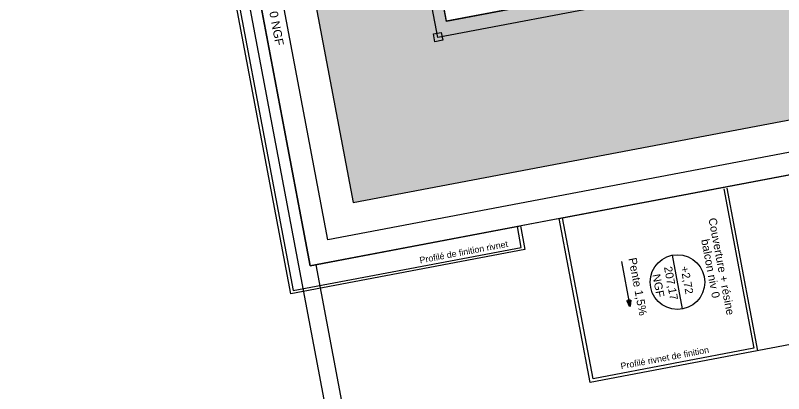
# Model space of a CAD drawing. Header units: centimetres. Extents: x 187368 to 251255, y -383447 to -322514.
# Drawn here: x 214397 to 224065, y -360285 to -355529 of the extents above; entities that cross this region are included whole.
import ezdxf

# ---------------------------------------------------------------- set-up
doc = ezdxf.new("R2010")
doc.units = ezdxf.units.CM
doc.layers.get('0').update_dxf_attribs({"color": 252})
doc.layers.add('3-BAT C-Niveau 2', color=252, linetype='Continuous')
doc.layers.add('prlm-ZEROPLOT', color=254, linetype='Continuous', plot=False)
doc.styles.add('Arial', font='arial.ttf', dxfattribs={"height": 100})
doc.styles.add('Geneva', font='arial.ttf')
doc.styles.add('Helvetica', font='arial.ttf')

# ---------------------------------------------------------------- blocks, each defined once
blk = doc.blocks.new('Groupe-8-1')
at = {"linetype": 'Continuous'}
for p, q in [((15445.33, -49218.09), (14986.57, -46795.63)), ((15124.66, -47411.97), (15469.87, -49234.82))]:
    blk.add_line(p, q, dxfattribs=at)
blk = doc.blocks.new('Groupe-129-1')
at = {"linetype": 'Continuous'}
for p, q in [((14657.47, -47429.53), (14732.49, -47825.67)), ((14672.2, -47426.74), (14747.23, -47822.88)), ((14686.94, -47423.95), (14761.96, -47820.09)), ((14613.25, -47437.9), (14688.27, -47834.05)), ((14627.99, -47435.11), (14703.01, -47831.26)), ((14642.73, -47432.32), (14717.75, -47828.47)), ((14554.3, -47449.07), (14629.32, -47845.21)), ((14569.04, -47446.28), (14644.06, -47842.42)), ((14583.78, -47443.49), (14658.8, -47839.63)), ((14598.51, -47440.69), (14673.54, -47836.84)), ((14510.09, -47457.44), (14585.11, -47853.59)), ((14524.82, -47454.65), (14599.84, -47850.79)), ((14539.56, -47451.86), (14614.58, -47848))]:
    blk.add_line(p, q, dxfattribs=at)
at = {"linetype": 'Continuous', "lineweight": 18, "flags": 128}
for points in [[(14701.68, -47421.16), (14778.16, -47824.98), (14571.82, -47864.05), (14495.35, -47460.23)], [(14701.68, -47421.16), (14778.19, -47825.16), (14770.33, -47826.65), (14693.82, -47422.65)], [(14776.67, -47817.31), (14778.16, -47825.17), (14576.17, -47863.42), (14574.68, -47855.56)]]:
    blk.add_lwpolyline(points, close=True, dxfattribs=at)
blk = doc.blocks.new('Groupe-189-1')
at = {"linetype": 'Continuous'}
blk.add_line((15509.3, -47407.93), (15519.9, -47463.94), dxfattribs=at)
at = {"linetype": 'Continuous', "lineweight": 100, "flags": 128}
blk.add_lwpolyline([(15520.54, -47456.71), (15519.9, -47463.94), (15516.84, -47457.36)], close=True, dxfattribs=at)
at = {"insert": (15534.95, -47438.53), "char_height": 10.217, "attachment_point": 2, "rotation": 280.72359, "line_spacing_factor": 0.834288, "style": 'Helvetica'}
blk.add_mtext('Pente 1,5%', dxfattribs=at)
blk = doc.blocks.new('Groupe-190-1')
at = {"linetype": 'Continuous'}
blk.add_line((15586.14, -47467.63), (15573.35, -47400.1), dxfattribs=at)
blk.add_circle((15579.74, -47433.86), 34.37, dxfattribs=at)
at = {"insert": (15576.62, -47434.34), "char_height": 10.069, "width": 91.6838, "attachment_point": 2, "rotation": 280.72359, "line_spacing_factor": 0.962448, "style": 'Arial'}
blk.add_mtext('207,17\\PNGF', dxfattribs=at)
at = {"insert": (15593.37, -47413), "char_height": 10.069, "attachment_point": 1, "rotation": 280.72359, "line_spacing_factor": 0.962448, "style": 'Arial'}
blk.add_mtext('+2,72', dxfattribs=at)
blk = doc.blocks.new('Groupe-228-1')
at = {"linetype": 'Continuous', "flags": 128}
blk.add_lwpolyline([(15268.74, -46262.34), (15231.06, -46063.38), (16039.69, -45910.24), (16236.11, -46944.76), (15278.14, -47126.18), (15195.34, -46691.65)], dxfattribs=at)
blk.add_lwpolyline([(15282.56, -47119.95), (15284.42, -47129.77), (15274.59, -47131.63), (15272.73, -47121.81)], close=True, dxfattribs=at)

msp = doc.modelspace()

# ---------------------------------------------------------------- hatches: boundary and pattern name
at = {"layer": '3-BAT C-Niveau 2', "linetype": 'Continuous', "lineweight": 18}
h = msp.add_hatch(dxfattribs=at)
h.set_pattern_fill('TOITURE TERRASSE', color=256, scale=10, style=0, pattern_type=2)
h.set_pattern_definition([(348.838657137, (264632939.5, 71214998.92), (89.223062904, 83.81872092), [5, -302.6575])])
h.paths.add_polyline_path([(231867.9, -355378.8), (229227.6, -341436.5), (216007.9, -343940.1), (216936.8, -348844.9), (219937.8, -348276), (219380.8, -345334.7), (227175.3, -343858.4), (229068, -353852.6), (219820.5, -355604.5), (219010.4, -351327), (217462.4, -351620.2), (218648.3, -357882.3)])
h = msp.add_hatch(dxfattribs=at)
h.set_pattern_fill('TOITURE TERRASSE-1', color=256, scale=10, style=0, pattern_type=2)
h.set_pattern_definition([(348.838657137, (264632942.03, 71214998.43), (89.223062904, 83.81872092), [5, -302.6575]), (348.838657137, (264632942.15, 71214998.4), (89.223062904, 83.81872092), [5, -302.6575]), (348.838657137, (264632944.97, 71214997.85), (89.223062904, 83.81872092), [5, -302.6575]), (348.838657137, (264632945.09, 71214997.82), (89.223062904, 83.81872092), [5, -302.6575]), (318.83865714, (264632939.5, 71214998.92), (208.77989109, 33.989630885), [5, -167.4025]), (318.83865714, (264632940.59, 71214997.97), (208.77989109, 33.989630885), [5, -167.4025]), (318.83865714, (264632940.69, 71214997.89), (208.77989109, 33.989630885), [5, -167.4025]), (318.83865714, (264632942.45, 71214996.35), (208.77989109, 33.989630885), [5, -167.4025]), (318.83865714, (264632942.54, 71214996.27), (208.77989109, 33.989630885), [5, -167.4025]), (278.838657137, (264632887.91, 71215057.57), (130.884040778, -148.235640366), [5, -290.275]), (278.838657137, (264632888.05, 71215056.65), (130.884040778, -148.235640366), [5, -290.275]), (278.838657137, (264632888.07, 71215056.52), (130.884040778, -148.235640366), [5, -290.275]), (278.838657137, (264632888.54, 71215053.53), (130.884040778, -148.235640366), [5, -290.275]), (278.838657137, (264632888.56, 71215053.4), (130.884040778, -148.235640366), [5, -290.275]), (268.83865714, (264632887.91, 71215057.57), (167.92873515, -106.51143655), [5, -171.53]), (268.83865714, (264632887.9, 71215057.04), (167.92873515, -106.51143655), [5, -171.53]), (268.83865714, (264632887.9, 71215056.91), (167.92873515, -106.51143655), [5, -171.53]), (268.83865714, (264632887.86, 71215054.88), (167.92873515, -106.51143655), [5, -171.53]), (268.83865714, (264632887.85, 71215054.75), (167.92873515, -106.51143655), [5, -171.53])])
h.paths.add_polyline_path([(231867.9, -355378.8), (229227.6, -341436.5), (216007.9, -343940.1), (216936.8, -348844.9), (219937.8, -348276), (219380.8, -345334.7), (227175.3, -343858.4), (229068, -353852.6), (219820.5, -355604.5), (219010.4, -351327), (217462.4, -351620.2), (218648.3, -357882.3)])

# ---------------------------------------------------------------- linework, layer by layer
at = {"layer": '3-BAT C-Niveau 2', "linetype": 'Continuous'}
msp.add_line((223741.5, -359744.7), (223354.5, -357701), dxfattribs=at)
at = {"layer": '3-BAT C-Niveau 2', "linetype": 'Continuous', "lineweight": 18, "flags": 128}
msp.add_lwpolyline([(210453, -351583.9), (216820, -350378.1), (215540.5, -343621.5), (229546.2, -340969.1), (232335.4, -355697.4), (218329.7, -358349.7), (217050.7, -351596.4), (210683.7, -352802.2), (210723.9, -353014.4), (216815.8, -351860.7), (218106.7, -358676.9), (232645.8, -355923.5), (229752.4, -340645.1), (215213.2, -343398.5), (216504.1, -350214.9), (210412.2, -351368.6), (210427.3, -351448)], close=True, dxfattribs=at)
at = {"layer": '3-BAT C-Niveau 2', "linetype": 'Continuous', "flags": 128}
for points in [[(216007.9, -343940.1), (216940.5, -348864.6), (217027.7, -348848), (217296.5, -350267.3), (216816.3, -350358.2), (215540.5, -343621.5), (229546.2, -340969.1), (232335.4, -355697.4), (218329.7, -358349.7), (217069.3, -351694.6), (217462.4, -351620.2), (218648.3, -357882.3), (231867.9, -355378.8), (229227.6, -341436.5)], [(231867.9, -355378.8), (229227.6, -341436.5), (216007.9, -343940.1), (216936.8, -348844.9), (219937.8, -348276), (219380.8, -345334.7), (227175.3, -343858.4), (229068, -353852.6), (219820.5, -355604.5), (219010.4, -351327), (217462.4, -351620.2), (218648.3, -357882.3)], [(227175.3, -343858.5), (219380.7, -345334.6), (220214.1, -349735.3), (210453, -351583.9), (210683.7, -352802.2), (218993.8, -351228.4), (219818.9, -355595.8), (229068.1, -353853.3)], [(220751.7, -358176), (220807.5, -358470.8), (217865.4, -359028), (216815.5, -353484.1), (217112.6, -353427.8), (218106.7, -358676.9)], [(224579.4, -357451.2), (224969.7, -359512.1), (221629, -360144.8), (221238.7, -358083.8)]]:
    msp.add_lwpolyline(points, close=True, dxfattribs=at)
for points in [[(217135.1, -353459.4), (216855.5, -353512.4), (217892.9, -358990), (220763.8, -358446.3), (220714, -358183.2)], [(223311.5, -357711.1), (223690.8, -359713.8), (221666.8, -360097.1), (221283.9, -358075.3)]]:
    msp.add_lwpolyline(points, dxfattribs=at)
at = {"layer": 'prlm-ZEROPLOT'}
msp.add_lwpolyline([(210375.2, -351173.2), (216467.1, -350019.5), (215213.3, -343398.8), (229769.7, -340645.1), (232662.7, -355920.7), (218106.7, -358677.3), (216851.9, -352051.5), (210760.1, -353205.2)], close=True, dxfattribs=at)

# ---------------------------------------------------------------- block references
at = {"layer": '3-BAT C-Niveau 2', "xscale": 10, "yscale": 10, "zscale": 10}
for name in ['Groupe-8-1', 'Groupe-228-1', 'Groupe-189-1', 'Groupe-190-1', 'Groupe-129-1']:
    msp.add_blockref(name, (66931.6, 115456.3), dxfattribs=at)

# ---------------------------------------------------------------- texts
at = {"layer": '3-BAT C-Niveau 2', "attachment_point": 2}
for s, insert, char_height, width, rotation, line_spacing_factor, style in [('Acrotère + couvertine alu 210,70 NGF ', (217546, -354664.8), 106.57, 4130.678, 280.65374, 1.060906, 'Geneva'), ('Couverture + résine balcon niv 0', (223333.7, -358676.2), 100.872, 1301.965, 280.72359, 0.834288, 'Helvetica'), ('Profilé de finition rivnet ', (220031.8, -358465), 79.926, 1935.292, 10.65374, 1.060906, 'Geneva'), ('Profilé rivnet de finition', (222561.4, -359795.9), 79.926, 1935.292, 10.65374, 1.060906, 'Geneva')]:
    msp.add_mtext(s, dxfattribs=dict(at, insert=insert, char_height=char_height, width=width, rotation=rotation, line_spacing_factor=line_spacing_factor, style=style))

doc.saveas('drawing.dxf')
